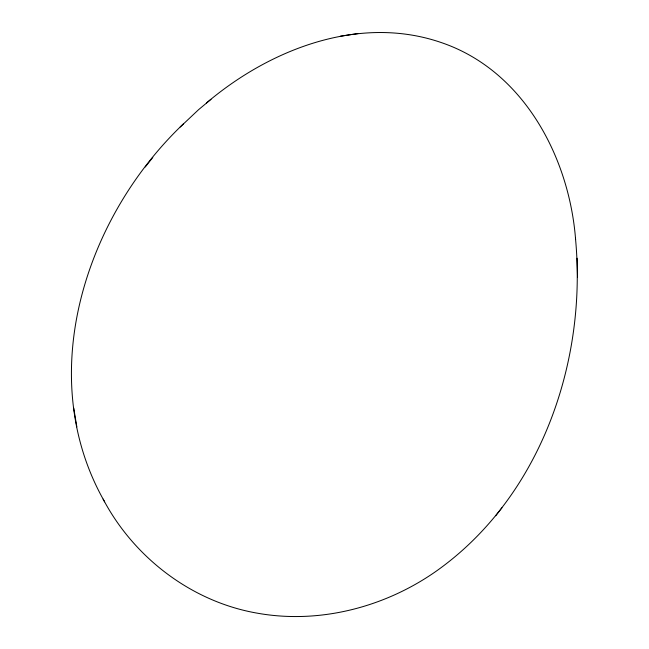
<?xml version="1.0" encoding="UTF-8"?>
<svg xmlns="http://www.w3.org/2000/svg" width="649" height="649" viewBox="0 0 649 649"><rect width="100%" height="100%" fill="white"/><g stroke="black" fill="none" stroke-linecap="round" stroke-linejoin="round"><path stroke-width="0.97" d="M575.444 238.053C587.426 361.834 540.39 497.248 436.631 570.885C385.206 607.148 319.624 624.346 257.264 613.167C191.723 601.801 133.937 557.661 103.126 499.089M183.391 123.902C84.597 217.796 33.456 377.028 104.643 501.831M495.706 515.76L501.937 507.794M145.271 166.971L152.791 157.456M180.203 126.993L198.635 109.624L211.014 99.321M206.382 103.037C269.741 49.267 359.457 14.197 441.563 42.664C523.565 70.627 569.278 157.188 575.606 239.586M340.368 36.198L357.81 33.602M73.726 408.043L76.842 426.92M577.091 258.213L577.521 276.928"/></g></svg>
